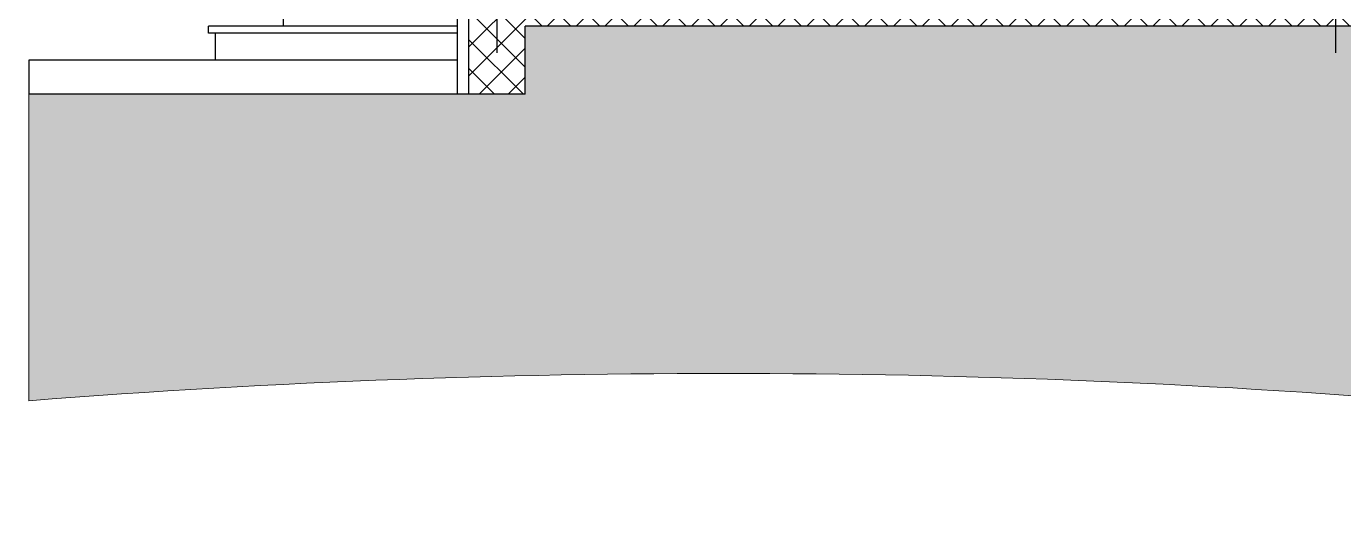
# Model space of a CAD drawing. Header units: centimetres. Extents: x -4632 to 1767, y -935 to 10443.
# Drawn here: x -2200 to -1619, y -935 to -718 of the extents above; entities that cross this region are included whole.
import ezdxf

# ---------------------------------------------------------------- set-up
doc = ezdxf.new("R2010")
doc.units = ezdxf.units.CM
doc.header["$LTSCALE"] = 100
doc.header["$MEASUREMENT"] = 0
doc.linetypes.add('GRID$0$XREF GRID$0$GRIDS$0$CENTER', pattern=[2, 1.25, -0.25, 0.25, -0.25])
doc.layers.add('A2-01 SECTIONS 2$0$HATCH', color=8, linetype='Continuous', lineweight=5)
for name, color, linetype in [('HATCH', 8, 'Continuous'), ('STAIRS', 4, 'Continuous'), ('WALL-01', 7, 'Continuous'), ('XREF GRID', 11, 'GRID$0$XREF GRID$0$GRIDS$0$CENTER')]:
    doc.layers.add(name, color=color, linetype=linetype)

msp = doc.modelspace()

# ---------------------------------------------------------------- hatches: boundary and pattern name
at = {"layer": 'A2-01 SECTIONS 2$0$HATCH'}
h = msp.add_hatch(dxfattribs=at)
h.set_pattern_fill('AR-PARQ1', color=8, scale=3, angle=-2.544443745170813e-14, style=0)
h.set_pattern_definition([(90, (5, 5.000000000000001), (-35.99999999999999, 36.00000000000001), [36, -36]), (90, (11, 4.999999999999998), (-35.99999999999999, 36.00000000000001), [36, -36]), (90, (17, 4.999999999999996), (-35.99999999999999, 36.00000000000001), [36, -36]), (90, (23, 4.999999999999993), (-35.99999999999999, 36.00000000000001), [36, -36]), (90, (29, 4.99999999999999), (-35.99999999999999, 36.00000000000001), [36, -36]), (90, (35, 4.999999999999988), (-35.99999999999999, 36.00000000000001), [36, -36]), (90, (41, 4.999999999999985), (-35.99999999999999, 36.00000000000001), [36, -36]), (0, (5.000000000000016, 41), (35.99999999999999, -36.00000000000001), [36, -36]), (0, (5.000000000000018, 47), (35.99999999999999, -36.00000000000001), [36, -36]), (0, (5.000000000000021, 53), (35.99999999999999, -36.00000000000001), [36, -36]), (0, (5.000000000000025, 59), (35.99999999999999, -36.00000000000001), [36, -36]), (0, (5.000000000000027, 65), (35.99999999999999, -36.00000000000001), [36, -36]), (0, (5.000000000000028, 71), (35.99999999999999, -36.00000000000001), [36, -36]), (0, (5.000000000000032, 77), (35.99999999999999, -36.00000000000001), [36, -36])])
edge = h.paths.add_edge_path()
edge.add_line((-501.3954970649671, -747.9853101069698), (-660.0000000000116, -747.9853101069698))
edge.add_line((-660.0000000000116, -747.9853101069698), (-660.0000000000116, -717.9853101073054))
edge.add_line((-660.0000000000116, -717.9853101073054), (-1980.000000000025, -717.9853101073054))
edge.add_line((-1980.000000000025, -717.9853101073054), (-1980.000000000025, -747.9853101069698))
edge.add_line((-1980.000000000025, -747.9853101069698), (-2198.925311506302, -747.9853101069698))
edge.add_line((-2198.925311506302, -747.9853101069698), (-2198.925311506302, -883.3614392088161))
edge.add_arc((-1892.004924399895, -4772.244098741478), 3900.975322100279, 84.90414905767392, 94.51257309022628, ccw=False)
edge.add_arc((-908.6432794329794, 3363.529571909383), 4297.667473089504, 261.4779885999608, 275.4375173922393)
edge.add_line((-501.395497064967, -914.7989513585371), (-501.3954970649671, -747.9853101069698))
at = {"layer": 'HATCH'}
h = msp.add_hatch(dxfattribs=at)
h.set_pattern_fill('ANSI37', color=256, scale=72, angle=360)
h.set_pattern_definition([(45, (-5, 0), (-6.363961030678927, 6.36396103067893), []), (134.9999999999999, (-5, 0), (-6.36396103067893, -6.363961030678926), [])])
h.paths.add_polyline_path([(-2004.999999999978, -747.9853101069699), (-1980.000000000025, -747.9853101069699), (-1980.000000000025, -717.9853101073054), (-660.0000000000116, -717.9853101073054), (-660.0000000000116, -747.9853101069698), (-629.9999999999881, -747.9853101069698), (-629.9999999999881, -697.9853101073054), (-2004.999999999978, -697.9853101073054)])

# ---------------------------------------------------------------- linework, layer by layer
at = {"layer": 'A2-01 SECTIONS 2$0$HATCH', "color": 8}
msp.add_lwpolyline([(-501.395497064967, -747.9853101069698), (-660.0000000000116, -747.9853101069698), (-660.0000000000116, -717.9853101073054), (-1980.000000000025, -717.9853101073054), (-1980.000000000025, -747.9853101069698), (-2198.925311506302, -747.9853101069698), (-2198.925311506302, -883.3614392088166, -0.04194923944243332), (-1545.511836630847, -886.6873813889106, 0.06098537251063899), (-501.395497064967, -914.798951358538)], format="xyb", close=True, dxfattribs=at)
at = {"layer": 'STAIRS', "color": 8}
for p, q in [((-2086.70389086667, -717.9853101070819), (-2086.70389086667, -705.9853101071938)), ((-2119.70389086667, -720.9853101070821), (-2119.70389086667, -717.9853101070821)), ((-2009.999999999979, -717.985310107082), (-2119.70389086667, -717.9853101070821)), ((-2009.999999999979, -720.985310107082), (-2119.70389086667, -720.9853101070821)), ((-2116.70389086667, -732.9853101069702), (-2116.70389086667, -720.9853101070821))]:
    msp.add_line(p, q, dxfattribs=at)
at = {"layer": 'WALL-01'}
for p, q in [((-2009.999999999978, -687.9853100833546, -0.002702770348531697), (-2009.999999999978, -747.9853101069698)), ((-2004.999999999978, -697.9853101073054, 2.397586331900903e-08), (-2004.999999999978, -747.9853101069698)), ((-660.0000000000115, -717.9853101073054, 2.397586331900892e-08), (-1980.000000000025, -717.9853101073054, 2.397586331900892e-08)), ((-1980.000000000025, -747.9853101069698, -2.397586331900913e-08), (-1980.000000000025, -717.9853101073054)), ((-2198.925311506302, -732.9853101069698), (-2198.925311506302, -747.9853101069698)), ((-1980.000000000026, -747.9853101069698), (-2004.999999999978, -747.9853101069698))]:
    msp.add_line(p, q, dxfattribs=at)
for points in [[(-2009.999999999978, -732.9853101069698), (-2198.925311506302, -732.9853101069698)], [(-2004.999999999978, -747.9853101069698), (-2198.925311506302, -747.9853101069698)]]:
    msp.add_lwpolyline(points, dxfattribs=at)
at = {"layer": 'XREF GRID'}
for p, q in [((-1992.500000000025, -4.681862696676376), (-1992.500000000026, -747.9853101127527, -0.001313035285892684)), ((-1622.500000000025, -4.681862693715061, -0.00167551085159826), (-1622.500000000026, -747.9853101127529, -0.002988546137496176))]:
    msp.add_line(p, q, dxfattribs=at)

doc.saveas('drawing.dxf')
